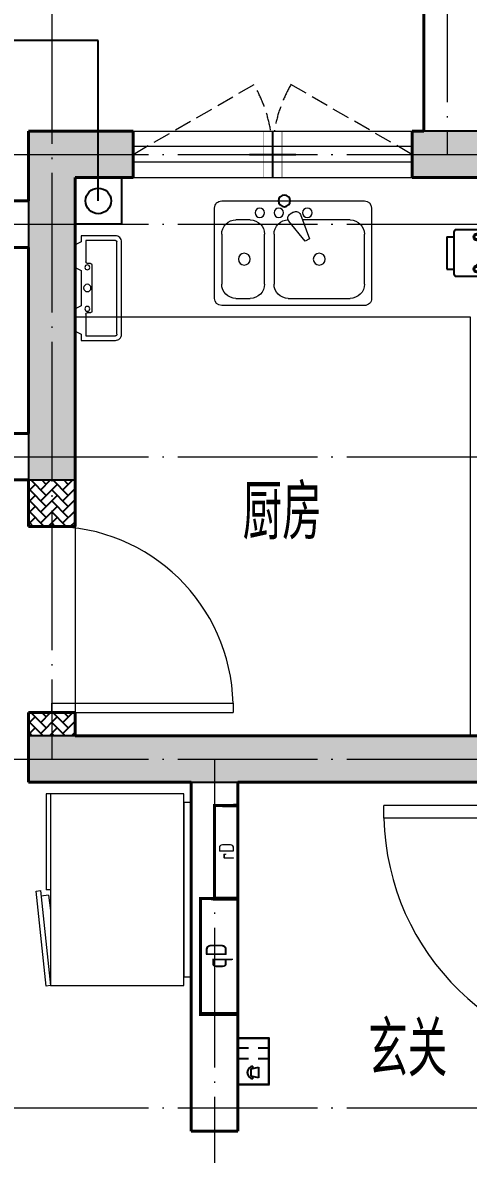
# Model space of a CAD drawing. Extents: x 27938 to 650306, y -92720 to 1524912.
# Drawn here: x 281791 to 283708, y 524940 to 529807 of the extents above; entities that cross this region are included whole.
import ezdxf
from ezdxf.enums import TextEntityAlignment as Align

# ---------------------------------------------------------------- set-up
doc = ezdxf.new("R2010")
doc.units = 0
doc.header["$LTSCALE"] = 1000
doc.header["$MEASUREMENT"] = 0
doc.linetypes.add('DASH', pattern=[0.35, 0.25, -0.1])
doc.linetypes.add('DOTE', pattern=[2.4200000000000004, 2, -0.2, 0.02, -0.2])
for name, color, linetype in [('AH-FURNITURE', 1, 'Continuous'), ('COLUMN', 9, 'Continuous'), ('DIM_餐饮排水', 3, 'Continuous'), ('EQUIP-安防', 3, 'Continuous'), ('EQUIP_污水', 7, 'Continuous'), ('IP-bath&kitchen-JOHNSON', 4, 'Continuous'), ('PUB_TEXT', 4, 'Continuous'), ('VPIPE-餐饮排水', 41, 'P'), ('保温', 6, 'Continuous'), ('建筑-排气道', 9, 'Continuous'), ('机电标识类', 1, 'Continuous')]:
    doc.layers.add(name, color=color, linetype=linetype)
for name, color, linetype, lineweight in [('DOTE', 19, 'DOTE', 9), ('EQUIP-消防', 3, 'Continuous', 20), ('LVTRY', 1, 'Continuous', 13), ('PUB_HATCH', 8, 'Continuous', 9), ('WALL', 9, 'Continuous', 40), ('WINDOW', 8, 'Continuous', 15), ('平面-空调室内机', 176, 'Continuous', 9), ('平面-空调预留孔', 173, 'Continuous', 15), ('空调', 76, 'Continuous', 13), ('立面-洞口示意', 152, 'Continuous', 13)]:
    doc.layers.add(name, color=color, linetype=linetype, lineweight=lineweight)
doc.styles.add('_TEL_DIM', font='SIMPLEX', dxfattribs={"width": 0.8, "height": 3.5, "bigfont": 'HZTXT'})
doc.styles.add('DIM_FONT', font='SIMPLEX.shx', dxfattribs={"width": 0.56})
doc.styles.get("Standard").update_dxf_attribs({"font": 'gbenor.shx', "bigfont": 'gbcbig.shx'})
doc.styles.add('房间名称', font='TSSDENG', dxfattribs={"width": 0.8, "bigfont": 'HZTXT'})
doc.linetypes.add('P', pattern='A,3,-0.2,["P",Standard,S=0.25,R=0,X=-0.1,Y=-0.115],-0.2', length=3.4)

# ---------------------------------------------------------------- blocks, each defined once
blk = doc.blocks.new('rtyg7uyhg')
at = {"layer": 'LVTRY', "color": 0}
for p, q in [((193590.3031336021, 45458.1133254503), (193590.3030643982, 45069.47696181395)), ((194234.6213208837, 45488.79502889935), (193620.9849572473, 45488.79513816872)), ((194265.3030643982, 45069.47684161765), (194265.3031336021, 45458.113205254)), ((193682.3485790417, 45406.97694542356), (193887.8216881326, 45406.97690883528)), ((193896.3984467548, 45429.87059594441), (193857.5823896687, 45326.26016876537)), ((193925.7802168131, 45440.40881343969), (193940.0533153456, 45432.16822680717)), ((194111.8940335871, 45406.97686893496), (194173.2576699507, 45406.97685800815)), ((193875.2965560293, 45316.03289288385), (193945.6178257855, 45401.45376218002)), ((193620.9848935069, 45130.84059271414), (193620.9849317512, 45345.61331998683)), ((193857.5823896687, 45326.26016876537), (193875.2965560293, 45316.03289288385)), ((194009.6212953876, 45345.61325078298), (194009.6212571432, 45130.84052351015)), ((194050.5303480524, 45130.84051622554), (194050.5303862967, 45345.61324349836)), ((194234.6212953876, 45345.61321071758), (194234.6212571432, 45130.84048344476)), ((193948.2576098526, 45069.47689807355), (193682.3485189436, 45069.47694542356)), ((194173.2576098526, 45069.47685800816), (194111.893973489, 45069.47686893508)), ((193620.9848771165, 45038.79513816872), (194234.621240753, 45038.79502889935))]:
    blk.add_line(p, q, dxfattribs=at)
for centre, radius in [((193866.4394935961, 45437.65873082454), 20.45454545454545), ((193989.1667663234, 45437.6587089707), 20.45454545454545), ((194070.9849481416, 45437.65869440146), 20.45454545454545), ((193815.3030944472, 45238.22692174855), 25.56818181818182), ((194137.4621853563, 45238.2268643822), 25.56818181818182)]:
    blk.add_circle(centre, radius, dxfattribs=at)
for centre, radius, start, end in [((193620.9849517839, 45458.11331998683), 30.68181818181818, 89.99998979807194, 179.9999897972382), ((194234.6213154203, 45458.11321071746), 30.68181818181818, 359.9999897972382, 89.99998979807194), ((193682.3485681149, 45345.61330905991), 61.36363636363636, 89.99998979807194, 179.9999897972382), ((193915.5529409315, 45422.69466753349), 20.45454545454545, 59.99998980057491, 159.4623117970261), ((193929.8260394641, 45414.45408090108), 20.45454545454545, 320.5376677968172, 59.99998980057491), ((193948.2576590239, 45345.6132617099), 61.36363636363636, 359.9999897972382, 89.99998979807194), ((194111.8940226603, 45345.61323257144), 61.36363636363636, 89.99998979807194, 179.9999897972382), ((194173.2576590239, 45345.6132216445), 61.36363636363636, 359.9999897972382, 89.99998979807194), ((193682.3485298705, 45130.84058178721), 61.36363636363636, 179.9999897972382, 269.9999897980719), ((193948.2576207797, 45130.8405344372), 61.36363636363636, 269.9999897980719, 359.9999897972382), ((194111.893984416, 45130.84050529861), 61.36363636363636, 179.9999897972382, 269.9999897980719), ((194173.2576207797, 45130.84049437181), 61.36363636363636, 269.9999897980719, 359.9999897972382), ((193620.9848825799, 45069.47695635049), 30.68181818181818, 179.9999897972382, 269.9999897980719), ((194234.6212462163, 45069.47684708112), 30.68181818181818, 269.9999897980719, 359.9999897972382)]:
    blk.add_arc(centre, radius, start, end, dxfattribs=at)
at = {"layer": 'LVTRY', "color": 0, "style": 'DIM_FONT', "width": 0.8, "flags": 9}
for tag in ['XSIZE', 'YSIZE']:
    blk.add_attdef(tag, (193927.8031388824, 45487.7665121054), '', height=0.5, rotation=89.99998979807198, dxfattribs=at)
blk = doc.blocks.new('A-Kitchen-7')
at = {"layer": 'LVTRY', "color": 0}
for p, q in [((-518.6581278588565, 779.725278688129), (-7.244008776673581, 834.3051076843403)), ((-3.585880917788018, 810.5855355854728), (-515, 756.005706589378)), ((-29.12075551546877, 766.9560861630598), (-35.20590834700852, 806.4126680237241)), ((-7.244008776673581, 834.3051076843403), (-3.585880917788018, 810.5855355854728)), ((-515, 756.005706589378), (-518.6581278588565, 779.725278688129)), ((515, 756.005706589378), (-515, 756.005706589378)), ((-515, 756.005706589378), (-515, 40)), ((-485.6368437646597, 760.5342107040924), (-484.9384396369278, 756.005706589378)), ((-29.12075551543967, 766.9560861630598), (-112.0975807690556, 756.005706589378)), ((515, 780), (-5.820766091346741e-11, 780)), ((0, 756.005706589378), (-5.820766091346741e-11, 780)), ((515, 756.005706589378), (515, 780)), ((515, 40), (515, 756.005706589378)), ((-515, 40), (515, 40))]:
    blk.add_line(p, q, dxfattribs=at)
blk.add_lwpolyline([(-468.9430810984049, 40), (-468.9430810984049, 0), (468.9430810984049, 0), (468.9430810984632, 40)], close=True, dxfattribs=at)
blk = doc.blocks.new('A$C60D053AF')
at = {"layer": 'AH-FURNITURE', "color": 0}
for p, q in [((232.5000007597264, -89.99999966996256), (128.2842720070621, -89.99999966996256)), ((192.50000075961, -70.99998518347275), (327.5735938884318, -70.99998518347275)), ((192.50000075961, -90.99998518347275), (327.5735938884318, -90.99998518347275)), ((341.7157295121578, -96.85784955974668), (370.0190303710988, -143.1611504186876)), ((355.8578651358839, -82.71571393602062), (384.1611659948248, -129.0190147949615)), ((232.5000007597264, -109.9999996698461), (128.2842720075278, -109.9999996699626)), ((245.0000007597264, -129.4999851834727), (245.0000007597264, -122.4999996698461)), ((265.0000007597264, -129.4999851834727), (265.0000007597264, -122.4999996698461)), ((255.0000007597264, -280.9999851834727), (255.0000007597264, -250.9999851834727)), ((255.0000007597264, -280.9999851834727), (393.0000007597264, -280.9999851834727)), ((393.0000007597264, -280.9999851834727), (393.0000007597264, -250.9999851834727))]:
    blk.add_line(p, q, dxfattribs=at)
for points in [[(170.00000075961, -67.99998518347275, 1), (170.00000075961, -93.99998518358916), (192.50000075961, -93.99998518347275), (192.50000075961, -67.99998518347275)], [(268.0000007597264, -122.4999996698461), (268.0000007597264, -106.9999996698461, 0.4142135623724265), (248.0000007597264, -86.99999966984615), (232.5000007597264, -86.99999966984615), (232.50000075961, -112.9999996698461), (242.0000007597264, -112.9999996698461), (242.0000007597264, -122.4999996698461)], [(234.0000007597264, -250.9999851834727), (414.0000007597264, -250.9999851834727, 0.4142135623730951), (424.0000007597264, -240.9999851834727), (424.0000007597264, -110.9999851834727, 0.4142135623730951), (414.0000007597264, -100.9999851834727), (234.0000007597264, -100.9999851834727, 0.4142135623730951), (224.0000007597264, -110.9999851834727), (224.0000007597264, -240.9999851834727, 0.4142135623730951)], [(242.0000007597264, -151.9999851834727, 1), (268.0000007597264, -151.9999851834727), (268.0000007597264, -129.4999851834727), (242.0000007597264, -129.4999851834727)], [(383.8076126043452, -161.1923733388539, 1), (402.192388915224, -142.8075970279751), (386.2824863384012, -126.8976944513852), (367.8977100276388, -145.282470762264)]]:
    blk.add_lwpolyline(points, format="xyb", close=True, dxfattribs=at)
for centre, radius in [((100.0000007598428, -99.99999967066105), 30), ((255.0000007597264, -151.9999851834727), 15), ((255.0000007597264, -151.9999851834727), 10), ((393.0000007597264, -151.9999851834727), 15), ((393.0000007597264, -151.9999851834727), 10)]:
    blk.add_circle(centre, radius, dxfattribs=at)
for radius in [40, 20]:
    blk.add_arc((327.5735938884318, -110.9999851834727), radius, 45, 90, dxfattribs=at)
blk = doc.blocks.new('FRSDFDGDGDRGDR')
at = {"layer": '平面-空调预留孔', "color": 0}
for p, q in [((699612.3179923807, 775043.9561356568), (699612.3179923807, 775441.1561356868)), ((699618.9179923869, 775447.756135683), (699746.3179923192, 775447.756135683)), ((699746.3179923192, 775447.756135683), (699746.3179923192, 775355.3561357355)), ((699719.9179922946, 775342.156135743), (699719.9179922946, 775142.9561356006)), ((699726.5179923008, 775348.7561357393), (699739.7179923131, 775348.7561357393)), ((699726.5179923008, 775136.3561356043), (699739.7179923131, 775136.3561356043)), ((699746.3179923192, 775129.7561356081), (699746.3179923192, 775037.3561356605)), ((699746.3179923192, 775037.3561356605), (699618.9179923869, 775037.3561356605))]:
    blk.add_line(p, q, dxfattribs=at)
blk.add_lwpolyline([(699766.1179923377, 775166.7161355871), (699792.5179923623, 775153.5161355946), (699792.5179923623, 775057.1561356493), (699766.1179923377, 775043.9561356568), (699766.1179923377, 775017.5561356718), (699618.9179923869, 775017.5561356718, -0.4142135623730951), (699592.5179923623, 775043.9561356568), (699592.5179923623, 775441.1561356868, -0.4142135623730951), (699618.9179923869, 775467.5561356718), (699766.1179923377, 775467.5561356718), (699766.1179923377, 775441.1561356868), (699792.5179923623, 775427.9561356943), (699792.5179923623, 775331.596135749), (699766.1179923377, 775318.3961357565)], format="xyb", close=True, dxfattribs=at)
for centre, radius in [((699739.7179923131, 775331.596135749), 10.55999999400228), ((699739.7179923131, 775243.1561357992), 15.83999999100342), ((699739.7179923131, 775153.5161355946), 10.55999999400228)]:
    blk.add_circle(centre, radius, dxfattribs=at)
for centre, radius, start, end in [((699618.917992382, 775441.1561356819), 6.600000001199078, 89.99999995997936, 179.9999999533093), ((699726.5179922959, 775342.1561357381), 6.600000001199078, 89.99999995997936, 179.9999999533093), ((699739.717992318, 775355.3561357405), 6.600000001206354, 269.9999999599793, 359.9999999533093), ((699726.5179922959, 775142.9561356056), 6.600000001199078, 180.0000000400206, 270.0000000533608), ((699739.717992318, 775129.7561356032), 6.600000001206354, 4.002063966804346e-08, 90.00000005336085), ((699618.917992382, 775043.9561356618), 6.600000001199078, 180.0000000400206, 270.0000000533608)]:
    blk.add_arc(centre, radius, start, end, dxfattribs=at)
blk = doc.blocks.new('*U41')
h = blk.add_hatch(color=0)
h.set_gradient(color1=(0, 0, 255), rotation=180, tint=1)
h.paths.add_polyline_path([(3.524958103184869e-15, -2.819966482547906e-15), (-6.350000000000009, -6.349999999999992), (-6.350000000000001, -2.159000000000014), (-15, -2.158999999999999), (-14.99999999999999, 2.159000000000044), (-6.349999999999993, 2.159000000000029), (-6.349999999999985, 6.350000000000009)])
at = {"color": 0, "linetype": 'Continuous'}
blk.add_lwpolyline([(3.524958103184869e-15, -2.819966482547906e-15), (-6.350000000000009, -6.349999999999992), (-6.350000000000001, -2.159000000000014), (-15, -2.158999999999999), (-14.99999999999999, 2.159000000000044), (-6.349999999999993, 2.159000000000029), (-6.349999999999985, 6.350000000000009)], close=True, dxfattribs=at)
blk = doc.blocks.new('sgrsefv')
at = {"layer": 'PUB_HATCH'}
blk.add_hatch(color=0, dxfattribs=at).paths.add_polyline_path([(1112933.294422049, 840916.328306399), (1112933.294422049, 840646.328306399), (1113073.294422049, 840646.328306399), (1113073.294422049, 840661.328306399), (1112968.294422049, 840661.328306399), (1112948.294422049, 840681.328306399), (1112948.294422049, 840881.328306399), (1112968.294422049, 840901.328306399), (1113288.294422049, 840901.328306399), (1113308.294422049, 840881.328306399), (1113308.294422049, 840681.328306399), (1113288.294422049, 840661.328306399), (1113183.294422049, 840661.328306399), (1113183.294422049, 840646.328306399), (1113323.294422049, 840646.328306399), (1113323.294422049, 840916.328306399)])
at = {"layer": 'LVTRY', "color": 0}
for p, q in [((1113073.294422049, 840661.328306399), (1113073.294422049, 840646.328306399)), ((1113183.294422049, 840661.328306399), (1113183.294422049, 840646.328306399))]:
    blk.add_line(p, q, dxfattribs=at)
for points in [[(1112918.294422049, 840931.328306399), (1113338.294422049, 840931.328306399), (1113338.294422049, 840631.328306399), (1112918.294422049, 840631.328306399)], [(1112933.294422049, 840916.328306399), (1113323.294422049, 840916.328306399), (1113323.294422049, 840646.328306399), (1112933.294422049, 840646.328306399)], [(1113288.294422049, 840661.328306399), (1112968.294422049, 840661.328306399), (1112948.294422049, 840681.328306399), (1112948.294422049, 840881.328306399), (1112968.294422049, 840901.328306399), (1113288.294422049, 840901.328306399), (1113308.294422049, 840881.328306399), (1113308.294422049, 840681.328306399), (1113288.294422049, 840661.328306399)]]:
    blk.add_lwpolyline(points, close=True, dxfattribs=at)
at = {"layer": '立面-洞口示意', "color": 0}
blk.add_lwpolyline([(1112918.294422049, 840931.328306399), (1113181.846359163, 840837.3789231421), (1113338.294422049, 840631.328306399)], dxfattribs=at)
at = {"layer": '建筑-排气道', "color": 8, "xscale": -5, "yscale": 5, "zscale": 5, "rotation": 270}
blk.add_blockref('*U41', (1113118.391369574, 840599.0160356248), dxfattribs=at)
blk = doc.blocks.new('GDGDGDRGDG')
at = {"layer": 'IP-bath&kitchen-JOHNSON', "color": 0}
blk.add_lwpolyline([(500282.4698888286, 526348.4609182415), (500282.4698888226, 526148.460918165), (500082.4698888143, 526148.460918165)], dxfattribs=at)
at = {"layer": 'LVTRY', "color": 0}
for p, q in [((502128.2005002745, 525055.5051710735), (501912.2603992091, 525298.4609044121)), ((502382.4698858317, 525298.4609044121), (501912.2603992091, 525298.4609044121)), ((501912.2603992091, 525298.4609044121), (501912.2603992091, 524398.4609044121)), ((502282.4698858315, 524398.4609044121), (502282.4698858315, 525298.4609044121)), ((501962.4698858317, 524488.4609044121), (501962.4698858317, 525208.4609044121)), ((501972.4698858317, 525218.4609044121), (502372.4698858317, 525218.4609044122)), ((502092.7198858312, 525198.4609044123), (502092.7198858312, 525108.4609044122)), ((502097.2198858312, 525198.4609044123), (502092.7198858312, 525198.4609044123)), ((502097.2198858312, 525108.4609044122), (502097.2198858312, 525198.4609044123)), ((502282.4698858315, 525208.4609044122), (502282.4698858312, 524488.4609044121)), ((502042.4698858317, 525168.4609044122), (502042.4698858317, 524958.4609044122)), ((502047.4698858317, 525168.4609044122), (502047.4698858317, 524958.4609044122)), ((502337.4698858317, 525178.4609044123), (502052.4698858317, 525178.4609044122)), ((502337.4698858317, 525173.4609044123), (502052.4698858317, 525173.4609044122)), ((502242.4698858315, 524958.4609044122), (502242.4698858315, 525168.4609044123)), ((502247.4698858315, 524958.4609044122), (502247.4698858315, 525168.4609044123)), ((502092.7198858312, 525108.4609044122), (502097.2198858312, 525108.4609044122)), ((502022.4698858319, 525065.7109044124), (502149.9698858319, 525065.7109044124)), ((502022.4698858319, 525061.2109044124), (502022.4698858319, 525065.7109044124)), ((502149.9698858319, 525061.2109044124), (502022.4698858319, 525061.2109044124)), ((502382.4698858317, 525055.5051710735), (502128.2005002745, 525055.5051710735)), ((502128.2005002745, 525055.5051710735), (502128.2005002745, 524640.4066281962)), ((502267.4698858312, 525065.7109044124), (502139.9698858312, 525065.7109044124)), ((502139.9698858312, 525065.7109044124), (502139.9698858312, 525061.2109044124)), ((502139.9698858312, 525061.2109044124), (502267.4698858312, 525061.2109044124)), ((502149.9698858319, 525065.7109044124), (502149.9698858319, 525061.2109044124)), ((502267.4698858312, 525061.2109044124), (502267.4698858312, 525065.7109044124)), ((502282.4698858315, 524640.4066281962), (502282.4698858315, 525055.5051710735)), ((502092.7198858312, 524928.4609044121), (502092.7198858312, 525018.4609044122)), ((502092.7198858312, 525018.4609044122), (502097.2198858312, 525018.4609044122)), ((502097.2198858312, 525018.4609044122), (502097.2198858312, 524928.4609044121)), ((502052.4698858317, 524953.4609044122), (502337.4698858317, 524953.4609044122)), ((502052.4698858317, 524948.4609044122), (502337.4698858317, 524948.4609044122)), ((501983.0730822186, 524898.4609044121), (502021.8666894461, 524898.4609044121)), ((502002.4698858317, 524879.064100799), (502002.4698858317, 524917.8577080265)), ((502097.2198858312, 524928.4609044121), (502092.7198858312, 524928.4609044121)), ((501983.0730822186, 524798.4609044121), (502021.8666894461, 524798.4609044121)), ((502002.4698858317, 524779.064100799), (502002.4698858317, 524817.8577080265)), ((502052.4698858317, 524748.4609044121), (502337.4698858317, 524748.4609044121)), ((502092.7198858312, 524768.4609044121), (502092.7198858312, 524678.4609044121)), ((502097.2198858312, 524768.4609044121), (502092.7198858312, 524768.4609044121)), ((502097.2198858312, 524678.4609044121), (502097.2198858312, 524768.4609044121)), ((502042.4698858317, 524528.4609044121), (502042.4698858317, 524738.4609044121)), ((502047.4698858317, 524528.4609044121), (502047.4698858317, 524738.4609044121)), ((502052.4698858317, 524743.4609044121), (502337.4698858317, 524743.4609044121)), ((502242.4698858315, 524738.4609044121), (502242.4698858315, 524528.460904412)), ((502247.4698858315, 524738.4609044121), (502247.4698858315, 524528.460904412)), ((502092.7198858312, 524678.4609044121), (502097.2198858312, 524678.4609044121)), ((501912.2603992091, 524398.4609044121), (502128.2005002745, 524640.4066281962)), ((502149.9698858319, 524635.7109044119), (502022.4698858319, 524635.7109044119)), ((502022.4698858319, 524635.7109044119), (502022.4698858319, 524631.2109044119)), ((502022.4698858319, 524631.2109044119), (502149.9698858319, 524631.2109044119)), ((502128.2005002745, 524640.4066281962), (502382.4698858317, 524640.4066281962)), ((502139.9698858312, 524631.2109044119), (502139.9698858312, 524635.7109044119)), ((502139.9698858312, 524635.7109044119), (502267.4698858312, 524635.7109044119)), ((502267.4698858312, 524631.2109044119), (502139.9698858312, 524631.2109044119)), ((502149.9698858319, 524631.2109044119), (502149.9698858319, 524635.7109044119)), ((502267.4698858312, 524635.7109044119), (502267.4698858312, 524631.2109044119)), ((502092.7198858312, 524498.4609044121), (502092.7198858312, 524588.4609044121)), ((502092.7198858312, 524588.4609044121), (502097.2198858312, 524588.4609044121)), ((502097.2198858312, 524588.4609044121), (502097.2198858312, 524498.4609044121)), ((502337.4698858317, 524523.460904412), (502052.4698858317, 524523.4609044121)), ((502337.4698858317, 524518.460904412), (502052.4698858317, 524518.4609044121)), ((502372.4698858315, 524478.4609044121), (501972.4698858317, 524478.4609044121)), ((502097.2198858312, 524498.4609044121), (502092.7198858312, 524498.4609044121)), ((501912.2603992091, 524398.4609044121), (502382.4698858317, 524398.4609044121))]:
    blk.add_line(p, q, dxfattribs=at)
blk.add_lwpolyline([(501782.4698858307, 523948.4609176648), (501782.4698858315, 525748.4608911595), (500082.3728921729, 525748.4610990545)], dxfattribs=at)
for centre, radius in [((502194.9698858317, 525063.4609044122), 29.7), ((502194.9698858317, 525063.4609044122), 11.7), ((502002.4698858317, 524898.4609044121), 16.99680361435897), ((502002.4698858317, 524798.4609044121), 16.99680361435897), ((502194.9698858317, 524633.4609044121), 29.7), ((502194.9698858317, 524633.4609044121), 11.7)]:
    blk.add_circle(centre, radius, dxfattribs=at)
for centre, radius, start, end in [((501972.4698858317, 525208.4609044121), 10, 90, 180), ((502272.4698858315, 525208.4609044122), 10, 0, 90), ((502052.4698858317, 525168.4609044122), 10, 90, 180), ((502052.4698858317, 525168.4609044122), 5, 90, 180), ((502237.4698858315, 525168.4609044123), 10, 0, 90), ((502237.4698858315, 525168.4609044123), 5, 0, 90), ((502094.9698858315, 525063.4609044122), 56.7, 2.274239183980156, 87.72576081582116), ((502094.9698858315, 525063.4609044122), 52.2, 2.470411041434378, 87.52958895834998), ((502194.9698858317, 525063.4609044122), 56.7, 92.27423918417882, 177.7257608160198), ((502194.9698858317, 525063.4609044122), 52.2, 92.47041104165004, 177.5295889585656), ((502094.9698858315, 525063.4609044122), 56.7, 272.2742391841789, 357.7257608160198), ((502094.9698858315, 525063.4609044122), 52.2, 272.47041104165, 357.5295889585657), ((502194.9698858317, 525063.4609044122), 56.7, 182.2742391839801, 267.7257608158212), ((502194.9698858317, 525063.4609044122), 52.2, 182.4704110414343, 267.52958895835), ((502052.4698858317, 524958.4609044122), 10, 180, 270), ((502052.4698858317, 524958.4609044122), 5, 180, 270), ((502237.4698858315, 524958.4609044122), 5, 270, 0), ((502237.4698858315, 524958.4609044122), 10, 270, 0), ((502052.4698858317, 524738.4609044121), 10, 90, 180), ((502237.4698858315, 524738.4609044121), 10, 0, 90), ((502052.4698858317, 524738.4609044121), 5, 90, 180), ((502237.4698858315, 524738.4609044121), 5, 0, 90), ((502094.9698858315, 524633.4609044121), 56.7, 2.274239183980156, 87.72576081582116), ((502094.9698858315, 524633.4609044121), 52.2, 2.470411041434378, 87.52958895834998), ((502194.9698858317, 524633.4609044121), 56.7, 92.27423918417882, 177.7257608160198), ((502194.9698858317, 524633.4609044121), 52.2, 92.47041104165004, 177.5295889585656), ((502094.9698858315, 524633.4609044121), 56.7, 272.2742391841789, 357.7257608160198), ((502094.9698858315, 524633.4609044121), 52.2, 272.47041104165, 357.5295889585657), ((502194.9698858317, 524633.4609044121), 56.7, 182.2742391839801, 267.7257608158212), ((502194.9698858317, 524633.4609044121), 52.2, 182.4704110414343, 267.52958895835), ((502052.4698858317, 524528.4609044121), 10, 180, 270), ((502052.4698858317, 524528.4609044121), 5, 180, 270), ((502237.4698858315, 524528.460904412), 5, 270, 0), ((502237.4698858315, 524528.460904412), 10, 270, 0), ((501972.4698858317, 524488.4609044121), 10, 180, 270), ((502272.4698858312, 524488.4609044121), 10, 270, 0)]:
    blk.add_arc(centre, radius, start, end, dxfattribs=at)
at = {"color": 8, "xscale": -1}
for name, p in [('sgrsefv', (1615300.764307892, -314582.8679974646)), ('rtyg7uyhg', (694947.7729906696, 480759.6658345199)), ('FRSDFDGDGDRGDR', (1199874.987881154, -249369.0952173925))]:
    blk.add_blockref(name, p, dxfattribs=at)
at = {"color": 8, "rotation": 270}
blk.add_blockref('A$C60D053AF', (501962.4698858433, 526348.4603089065), dxfattribs=at)
at = {"layer": 'LVTRY', "color": 8, "extrusion": (0, 0, -1), "xscale": -0.7999999999883585, "yscale": 0.7999999999883585, "zscale": -0.7999999999883585, "rotation": 270}
blk.add_blockref('A-Kitchen-7', (-500582.4698887609, 523286.4609181132), dxfattribs=at)
blk = doc.blocks.new('FGDGDRGSDGDG')
at = {"layer": 'DOTE', "linetype": 'DOTE', "ltscale": 0.3}
for p, q in [((499982.4698887544, 529998.4609255956), (499982.4698887547, 523848.4609176683)), ((501682.469890744, 527998.4609255956), (501682.4698907441, 526448.4609255957)), ((488182.4698887547, 526448.4609255956), (546982.4698887588, 526448.4609255956)), ((488182.4698887547, 526148.4609255956), (546982.4698887588, 526148.4609255956)), ((488182.4698887547, 525148.4609178718), (546982.4698887588, 525148.4609178716)), ((488182.4698887547, 523848.4609176682), (546982.4698887588, 523848.4609176688)), ((500682.4698887554, 523848.4609176682), (500682.4698887556, 513948.4609178714)), ((488182.4698887547, 522348.4609178717), (546982.4698887588, 522348.4609178717))]:
    blk.add_line(p, q, dxfattribs=at)
blk = doc.blocks.new('gdfgdgdgr')
at = {"layer": 'PUB_HATCH'}
for points in [[(488627.4843672633, 530413.8533123683), (489477.4843854004, 530413.8533124247), (489477.4843853971, 529113.8548433643), (489677.4843850877, 529113.8548433643), (489677.4843853366, 530813.854846489), (489477.4843856807, 530813.854846489), (489477.484386084, 530613.8533124247), (488627.4843672632, 530613.8533123472)], [(487427.484367288, 530413.8544436865), (487427.484367288, 530613.8544436865), (486977.3880151125, 530613.853921341), (486977.3866455665, 529113.8539213064), (487177.3866644696, 529113.8539213064), (487177.3880151125, 530413.853921341)], [(489677.3880154645, 527813.8539175214), (489677.3880154697, 528413.8545834351), (489477.3880154855, 528413.8545834351), (489477.3880154645, 528013.8539175214), (486977.390291731, 528013.8539224754), (486977.390291731, 527813.8539224755)]]:
    blk.add_hatch(color=256, dxfattribs=at).paths.add_polyline_path(points)
at = {"layer": 'COLUMN', "color": 8}
for p, q in [((486977.3880151125, 530613.853921341), (486977.3866455665, 529113.8539213064)), ((487427.484367288, 530613.8544436865), (486977.3880151125, 530613.853921341)), ((487427.484367288, 530413.8544436865), (487427.484367288, 530613.8544436865)), ((489477.484386084, 530613.8533124247), (488627.4843672632, 530613.8533123472)), ((488627.4843672632, 530613.8533123472), (488627.4843672633, 530413.8533123683)), ((487177.3866644696, 529113.8539213064), (487177.3880151125, 530413.853921341)), ((487177.3880151125, 530413.853921341), (487427.484367288, 530413.8544436865)), ((488627.4843672633, 530413.8533123683), (489477.4843854004, 530413.8533124247)), ((486977.3866455665, 529113.8539213064), (487177.3866644696, 529113.8539213064)), ((489477.3880154645, 528013.8539175214), (486977.390291731, 528013.8539224754)), ((486977.390291731, 528013.8539224754), (486977.390291731, 527813.8539224755)), ((486977.390291731, 527813.8539224755), (489677.3880154645, 527813.8539175214))]:
    blk.add_line(p, q, dxfattribs=at)
blk = doc.blocks.new('dongkong')
at = {"color": 0}
blk.add_wipeout([(-603756.0415179721, 210770.96306340612), (-603756.0415180603, 210570.80961624245), (-603836.0415181214, 210570.80961593534), (-603836.0415181519, 210770.96306307407)], dxfattribs=at)
at = {"layer": '机电标识类', "color": 0, "linetype": 'DASH', "ltscale": 400}
for p, q in [((-603796.0415180789, 210770.9630630909), (-603796.0415180789, 210570.8096162414)), ((-603896.0415180789, 210670.6929921169), (-603696.0415180789, 210670.6929921169))]:
    blk.add_line(p, q, dxfattribs=at)
at = {"layer": '空调', "color": 0, "linetype": 'DASH', "const_width": 2}
blk.add_lwpolyline([(-603756.0415180789, 210770.9630630909), (-603756.0415180789, 210570.8096162414), (-603836.0415180789, 210570.8096162414), (-603836.0415180789, 210770.9630630909)], close=True, dxfattribs=at)
blk = doc.blocks.new('A$C263B1184')
at = {"layer": '保温', "linetype": 'ByBlock', "ltscale": 10}
h = blk.add_hatch(dxfattribs=at)
h.set_pattern_fill('AR-HBONE', color=251, scale=55)
h.set_pattern_definition([(45, (-1012960.392521861, -342660.6615692861), (0, 47.41575231924514), [100.584, -33.528]), (135, (-1012936.684661862, -342636.9537092861), (3.05311331771918e-15, 47.41575231924513), [100.584, -33.528])])
h.paths.add_polyline_path([(-3699.998795152118, 8799.99990214809), (-3699.998836558429, 8999.999899138289), (-3899.998820249224, 9000.000095783209), (-3899.998778842913, 8800.000098792894)])
h = blk.add_hatch(dxfattribs=at)
h.set_pattern_fill('AR-HBONE', color=251, scale=55)
h.set_pattern_definition([(45, (-1012960.294779111, -343660.6615687997), (0, 47.41575231924514), [100.584, -33.528]), (135, (-1012936.586919111, -343636.9537087997), (3.05311331771918e-15, 47.41575231924513), [100.584, -33.528])])
h.paths.add_polyline_path([(-3699.901048339845, 7899.999902584299), (-3699.90109380841, 7999.999899624672), (-3899.901077499206, 8000.000096269592), (-3899.901032030641, 7900.000099229219)])
blk = doc.blocks.new('$equip$00002628')
at = {"color": 0, "linetype": 'Continuous'}
for p, q in [((-0.624999999998181, 0.4150000000045111), (0.625000000001819, 0.4150000000045111)), ((-0.624999999998181, -0.4150000000045111), (-0.624999999998181, 0.4150000000045111)), ((0.07074779736467462, 0.1292446097322681), (0.07074779736467462, 0.4150000000045111)), ((0.3500291924156045, 0.1292446097322681), (0.3500291924156045, 0.4150000000045111)), ((0.625000000001819, 0.4150000000045111), (0.625000000001819, -0.4150000000045111)), ((-0.4717313354612998, 0.009603462141967611), (-0.4090194958534994, 0.009603462141967611)), ((-0.4457289298279647, -0.1375965378647379), (-0.3945289298262651, 0.05760346212991863)), ((-0.3945289298262651, 0.05760346212991863), (-0.3945289298262651, 0.05760346212991863)), ((-0.3945289298262651, 0.05760346212991863), (-0.2057289298081741, 0.05760346212991863)), ((-0.2057289298081741, 0.05760346212991863), (-0.1545289298064745, -0.1375965378647379)), ((-0.1912383637663879, 0.009603462141967611), (-0.1285265242022433, 0.009603462141967611)), ((-0.1545289298064745, -0.1375965378647379), (-0.4457289298279647, -0.1375965378647379)), ((0.07074779736467462, -0.4150000000045111), (0.07074779736467462, -0.1292446097468201)), ((0.3500291924156045, -0.4150000000045111), (0.3500291924156045, -0.1292446097468201)), ((0.625000000001819, -0.4150000000045111), (-0.624999999998181, -0.4150000000045111))]:
    blk.add_line(p, q, dxfattribs=at)
at = {"color": 0, "const_width": 0.05}
blk.add_lwpolyline([(-0.624999999998181, 0.4150000000045111), (0.625000000001819, 0.4150000000045111), (0.625000000001819, -0.4150000000045111), (-0.624999999998181, -0.4150000000045111), (-0.624999999998181, 0.4150000000045111), (0.625000000001819, 0.4150000000045111)], dxfattribs=at)
at = {"color": 0, "linetype": 'Continuous'}
blk.add_arc((-0.3001289298244956, -0.01143547351603047), 0.1728873113639825, 6.989740462788838, 173.0102595372112, dxfattribs=at)
at = {"color": 0}
for p in [(1.818989403545856e-12, 0.4150000000045111), (-0.624999999998181, 0), (0.625000000001819, -3.637978807091713e-12), (1.818989403545856e-12, -0.4150000000045111)]:
    blk.add_point(p, dxfattribs=at)
at = {"color": 0, "style": '_TEL_DIM', "flags": 1}
blk.add_attdef('A', text='', height=2.5e-05, dxfattribs=at).set_placement((1.818989403545856e-12, 0), align=Align.MIDDLE_CENTER)
blk = doc.blocks.new('GDGRDGDRGDFD')
at = {"layer": 'EQUIP-消防', "color": 0, "const_width": 12.82051282052028}
blk.add_lwpolyline([(136866.5605577994, 335507.811971089), (136366.5605577994, 335507.8119710906), (136366.5605577991, 335347.8119710904), (136866.5605577991, 335347.8119710888)], close=True, dxfattribs=at)
at = {"layer": 'PUB_TEXT', "color": 0, "style": '房间名称', "width": 0.8}
blk.add_text('qD', height=90, dxfattribs=at).set_placement((136565.0499633249, 335395.5346836653))
blk = doc.blocks.new('FSFSFSFSEG')
at = {"layer": 'EQUIP-消防', "color": 0, "const_width": 12.82051282052028}
blk.add_lwpolyline([(136866.5605577994, 335152.5449090759), (136466.5605577994, 335152.5449090774), (136466.5605577991, 335052.5449090772), (136866.5605577991, 335052.5449090757)], close=True, dxfattribs=at)
at = {"layer": 'PUB_TEXT', "color": 0, "style": '房间名称', "width": 0.8}
blk.add_text('rD', height=64.8, dxfattribs=at).set_placement((136633.7425204425, 335069.0046025831))
blk = doc.blocks.new('HFHFHTFCD')
at = {"color": 8, "rotation": 90}
for name, p in [('FSFSFSFSEG', (617769.1236115512, 235157.1646164444)), ('GDGRDGDRGDFD', (618064.3917080209, 234757.1646164444))]:
    blk.add_blockref(name, p, dxfattribs=at)
at = {"layer": 'EQUIP-安防', "color": 8, "xscale": 160, "yscale": 160, "zscale": 160, "rotation": 90}
blk.add_blockref('$equip$00002628', (282782.9797369313, 370923.7251742432), dxfattribs=at)
blk = doc.blocks.new('$WINLIB2D$00000001')
at = {"color": 0}
for points in [[(-0.4999999999999964, 0.5000000000000142), (-0.4999999999999964, -0.4999999999999858)], [(-0.4999999999999964, 0.5000000000000142), (0.5000000000000036, 0.5000000000000142)], [(0.5000000000000036, -0.4999999999999858), (0.5000000000000036, 0.5000000000000142)], [(0.5000000000000036, 0.1666666666666714), (-0.4999999999999964, 0.1666666666666714)], [(0.5000000000000036, -0.1666666666666572), (-0.4999999999999964, -0.1666666666666572)], [(-0.4999999999999964, -0.4999999999999858), (0.5000000000000036, -0.4999999999999858)]]:
    blk.add_lwpolyline(points, dxfattribs=at)
blk = doc.blocks.new('$DorLib2D$00000001')
for p, q in [((0.45, 0.9750000000000001), (0.5000000000000002, 0.9750000000000001)), ((0.45, 0), (0.45, 0.9750000000000001)), ((0.5, 0), (0.5, 0.9750000000000001)), ((0.5, 0), (0.45, 0))]:
    blk.add_line(p, q)
at = {"lineweight": 13}
blk.add_arc((0.475, 0), 0.975, 91.4692835813538, 180, dxfattribs=at)
blk = doc.blocks.new('$TwtSys$00000147')
blk.add_circle((0, 0, 1e-08), 25)

msp = doc.modelspace()

# ---------------------------------------------------------------- linework, layer by layer
at = {"layer": 'DIM_餐饮排水'}
for p, q in [((282116.6398894856, 529729.6701770074), (281128.8582840687, 529729.6701770074)), ((282116.6398894856, 529040.4483003559), (282116.6398894856, 529729.6701770074))]:
    msp.add_line(p, q, dxfattribs=at)
at = {"layer": 'VPIPE-餐饮排水'}
msp.add_circle((282116.6398894856, 529040.4483003559), 55, dxfattribs=at)
at = {"layer": 'WALL', "color": 8}
for p, q in [((283516.5787002002, 530890.4483024569), (283516.5787002002, 529340.4483003543)), ((281816.5787024943, 529340.4483003543), (281816.5787024943, 529040.4483003787)), ((282266.5786814117, 529340.448300347), (281816.5787024943, 529340.4483003543)), ((282266.5786814117, 529140.4483003507), (282266.5786814117, 529340.448300347)), ((283516.5787002002, 529340.4483003543), (283466.5786814499, 529340.448300347)), ((283466.5786814499, 529340.448300347), (283466.5786814499, 529140.4483003499)), ((282016.5787024943, 529140.4483003577), (282016.5787024704, 528940.4483003565)), ((282016.5787024943, 529140.4483003577), (282266.5786814117, 529140.4483003507)), ((283466.5786814499, 529140.4483003499), (283616.5787002101, 529140.4483003565)), ((284316.5787003696, 529140.4483003845), (283616.5787002101, 529140.4483003565)), ((281816.5787024943, 529040.4483003787), (281416.5787024602, 529040.4483003565)), ((282016.5787024704, 528940.4483003565), (282016.5787024704, 527940.4483003565)), ((281816.5787024536, 528840.4483003828), (281416.5787024602, 528840.4483003565)), ((281816.5787024536, 528840.4483003828), (281816.5787024536, 528040.4483003616)), ((281816.5787024536, 528040.4483003616), (281216.5787024689, 528040.4483003616)), ((282016.578702485, 527640.4483008194), (282016.5787024704, 527940.4483003565)), ((281216.5787024689, 527840.4483003463), (281816.5787024858, 527840.4483003521)), ((281816.5787024858, 527840.4483003521), (281816.5787024761, 527640.4483008194)), ((281816.5787024761, 527640.4483008194), (282016.578702485, 527640.4483008194)), ((282016.5787024901, 526840.4483008576), (281816.578702476, 526840.4483008576)), ((281816.578702476, 526840.4483008576), (281816.5787024858, 526540.4483001559)), ((282016.578702478, 526740.4483001545), (282016.5787024901, 526840.4483008576)), ((282616.5787024751, 526740.4483001535), (282016.578702478, 526740.4483001545)), ((284316.5787028233, 526740.4483001434), (282616.5787024751, 526740.4483001535)), ((282516.5787024764, 526540.4483001559), (281816.5787024858, 526540.4483001559)), ((282516.5787024764, 526540.4483001559), (282516.5787024751, 525040.4482997432)), ((284316.5787030162, 526540.4483001598), (282716.578702483, 526540.4483001598)), ((282716.578702483, 526540.4483001598), (282716.5787024751, 525040.4482997432)), ((282716.5787024751, 525040.4482997432), (282516.5787024751, 525040.4482997432))]:
    msp.add_line(p, q, dxfattribs=at)
at = {"layer": 'WINDOW'}
msp.add_line((282016.5787024704, 527640.4483008235), (282016.5787024704, 526840.4483008235), dxfattribs=at)
at = {"layer": 'WINDOW', "color": 8, "linetype": 'DASH', "ltscale": 0.3}
for points in [[(282266.5786814964, 529240.4483003279), (282786.1941131966, 529540.4484944936, -0.1316523369510079), (282866.5786814468, 529240.4488226813)], [(283464.7254565633, 529240.4483003279), (282945.1100248631, 529540.4484944936, 0.1316523369510079), (282864.7254566129, 529240.4488226813)]]:
    msp.add_lwpolyline(points, format="xyb", dxfattribs=at)

# ---------------------------------------------------------------- block references
msp.add_blockref('FGDGDRGSDGDG', (-218065.8911862843, 2791.987382485066))
at = {"color": 8}
for name, p in [('gdfgdgdgr', (-205160.8093131861, -1273.405621112848)), ('GDGDGDRGDG', (-218065.8911862843, 2791.987382485066)), ('A$C263B1184', (285716.5787024679, 518840.4483003637)), ('HFHFHTFCD', (0, 154416.7234765472))]:
    msp.add_blockref(name, p, dxfattribs=at)
at = {"layer": 'EQUIP_污水', "yscale": -1, "rotation": 180}
msp.add_blockref('$TwtSys$00000147', (282916.6398894856, 529040.4483003559), dxfattribs=at)
at = {"layer": 'WINDOW'}
for p, xscale, yscale, zscale, rotation in [((281916.5787024704, 527240.4483008235), 800, 800, 800, 270), ((284416.5787036857, 525890.4482968774), 1100, 1100, 1100, 90.00000005858132)]:
    msp.add_blockref('$DorLib2D$00000001', p, dxfattribs=dict(at, xscale=xscale, yscale=yscale, zscale=zscale, rotation=rotation))

# ---------------------------------------------------------------- texts
at = {"layer": 'PUB_TEXT', "color": 8}
for s, p in [('厨房', (282737.1817326311, 527584.2154524333)), ('玄关', (283277.1088137157, 525275.0943789948))]:
    msp.add_text(s, height=236.3120567375886, dxfattribs=at).set_placement(p)

# ---------------------------------------------------------------- next in the draw order: block references
at = {"layer": '平面-空调室内机', "color": 8, "ltscale": 0.3, "xscale": -1, "rotation": 180}
msp.add_blockref('dongkong', (886662.6202013638, 739911.2579164454), dxfattribs=at)

# ---------------------------------------------------------------- next in the draw order: block references
at = {"layer": 'WINDOW', "xscale": -1200, "yscale": 200, "zscale": -1200, "rotation": 180}
msp.add_blockref('$WINLIB2D$00000001', (282866.5786814468, 529240.4483003565), dxfattribs=at)

doc.saveas('drawing.dxf')
